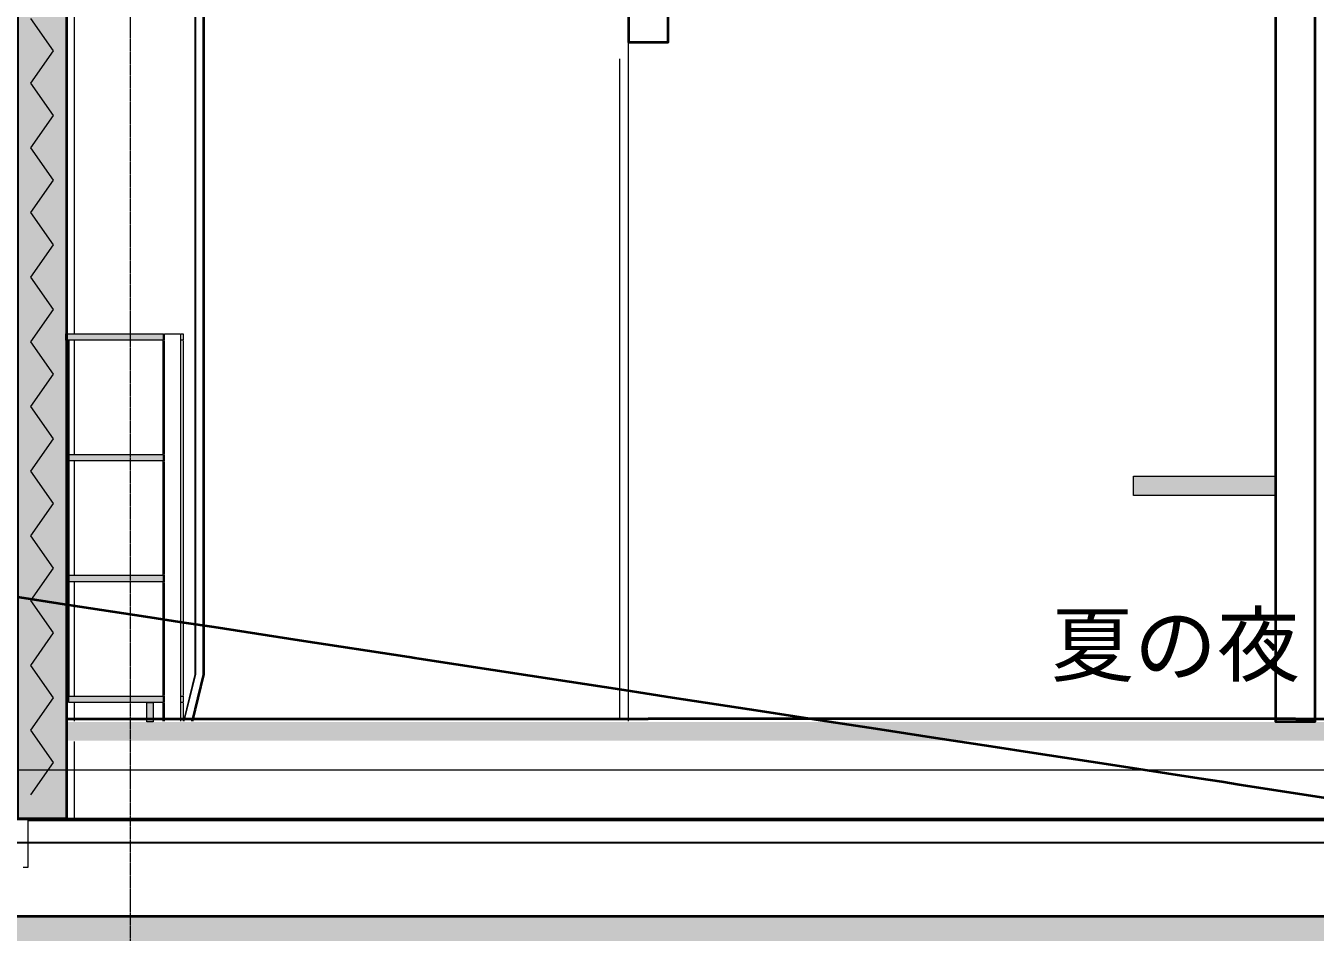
# Model space of a CAD drawing. Header units: millimetres. Extents: x 0 to 153524, y 0 to 59400.
# Drawn here: x 60676 to 64661, y 23650 to 26452 of the extents above; entities that cross this region are included whole.
import ezdxf

# ---------------------------------------------------------------- set-up
doc = ezdxf.new("R2010")
doc.units = ezdxf.units.MM
doc.linetypes.add('DASHDOT', pattern=[3.556, 2.54, -0.508, 0, -0.508])
for name, color, linetype, lineweight in [('01_切断（構造・壁）', 7, 'Continuous', 35), ('02_切断（家具）', 8, 'Continuous', 18), ('04_切断（機械室などの塊）', 7, 'Continuous', 35), ('05_断熱（仮）', 2, 'Continuous', 9), ('07_切断（建具）', 7, 'Continuous', 18), ('10_見えがかり', 7, 'Continuous', 13), ('11_見えがかり（家具）', 8, 'Continuous', 9), ('40_通り芯', 1, 'DASHDOT', 9)]:
    doc.layers.add(name, color=color, linetype=linetype, lineweight=lineweight)
doc.styles.add('JP', font='NotoSansCJKjp-Regular.otf')

msp = doc.modelspace()

# ---------------------------------------------------------------- hatches: boundary and pattern name
at = {"layer": '01_切断（構造・壁）'}
for color, points in [(7, [(60799.8, 28581), (60801.6, 28580.9), (60801.7, 28579), (60801.7, 28310.5), (60801.7, 28310.5), (60801.7, 24037.2), (60801.7, 24037.2), (60801.7, 24037.2), (60801.7, 24037.2), (60801.7, 24002), (60801.6, 24000.1), (60799.8, 24000), (60653.7, 24000), (60651.8, 24000.1), (60651.7, 24002), (60651.7, 24037.2), (60651.7, 24037.2), (60651.7, 28310.4), (60651.7, 28310.4), (60651.7, 28310.4), (60651.7, 28579), (60651.8, 28580.9), (60653.7, 28581)]), (7, [(74466.3, 24242), (74466.3, 24300), (58577.6, 24300), (58577.6, 24242)]), (8, [(55051.2, 23500), (46200.5, 23500), (46050.5, 23500), (46050.5, 23700), (46050.5, 24152), (46200.5, 24152), (46200.5, 23700), (55201.2, 23700), (55201.2, 23550), (58627.6, 23550), (58627.6, 23700), (74316.3, 23700), (74316.3, 24152), (74466.3, 24152), (74466.3, 23700), (74466.3, 23500), (74316.3, 23500), (58777.6, 23500), (58777.6, 23350), (55051.2, 23350)])]:
    msp.add_hatch(color=color, dxfattribs=at).paths.add_polyline_path(points)
at = {"layer": '02_切断（家具）'}
for points in [[(61100.3, 25482.4), (61100.3, 25480), (61071, 25480), (61043.9, 25480), (61023.6, 25480), (61003.4, 25480), (60983.1, 25480), (60962.8, 25480), (60942.5, 25480), (60922.1, 25480), (60901.8, 25480), (60881.5, 25480), (60861.2, 25480), (60840.9, 25480), (60820.6, 25480), (60820.1, 25480), (60819.4, 25480), (60818.6, 25480), (60817.5, 25480), (60815.9, 25480), (60813.6, 25480), (60809.7, 25480), (60801.9, 25480), (60800.3, 25480), (60800.3, 25497.5), (60800.3, 25500), (60801.9, 25500), (60809.7, 25500), (60813.6, 25500), (60815.9, 25500), (60817.5, 25500), (60818.6, 25500), (60819.4, 25500), (60820.1, 25500), (60820.6, 25500), (60840.9, 25500), (60861.2, 25500), (60881.5, 25500), (60901.8, 25500), (60922.1, 25500), (60942.5, 25500), (60962.8, 25500), (60983.1, 25500), (61003.4, 25500), (61023.6, 25500), (61043.9, 25500), (61071, 25500), (61100.3, 25500)], [(60806.2, 24380), (60805.6, 24380), (60805.6, 25308.3), (60805.6, 25480), (60808.7, 25480), (60809.3, 25480), (60809.3, 24551.7), (60809.3, 24380)], [(61100.3, 25109.1), (61100.3, 25106.7), (61071.9, 25106.7), (61045.6, 25106.7), (61025.9, 25106.7), (61006.3, 25106.7), (60986.6, 25106.7), (60966.9, 25106.7), (60947.2, 25106.7), (60927.5, 25106.7), (60907.8, 25106.7), (60888.1, 25106.7), (60868.4, 25106.7), (60848.7, 25106.7), (60829, 25106.7), (60828.5, 25106.7), (60827.9, 25106.7), (60827, 25106.7), (60826, 25106.7), (60824.4, 25106.7), (60822.2, 25106.7), (60818.4, 25106.7), (60810.8, 25106.7), (60809.3, 25106.7), (60809.3, 25124.1), (60809.3, 25126.7), (60810.8, 25126.7), (60818.4, 25126.7), (60822.2, 25126.7), (60824.4, 25126.7), (60826, 25126.7), (60827, 25126.7), (60827.9, 25126.7), (60828.5, 25126.7), (60829, 25126.7), (60848.7, 25126.7), (60868.4, 25126.7), (60888.1, 25126.7), (60907.8, 25126.7), (60927.5, 25126.7), (60947.2, 25126.7), (60966.9, 25126.7), (60986.6, 25126.7), (61006.3, 25126.7), (61025.9, 25126.7), (61045.6, 25126.7), (61071.9, 25126.7), (61100.3, 25126.7)], [(64540, 25060), (64540, 25030.2), (64540, 25000), (64321.8, 25000), (64099.8, 25000), (64099.8, 25029.8), (64099.8, 25060), (64321.8, 25060)], [(61100.3, 24735.8), (61100.3, 24733.3), (61071.9, 24733.3), (61045.6, 24733.3), (61025.9, 24733.3), (61006.3, 24733.3), (60986.6, 24733.3), (60966.9, 24733.3), (60947.2, 24733.3), (60927.5, 24733.3), (60907.8, 24733.3), (60888.1, 24733.3), (60868.4, 24733.3), (60848.7, 24733.3), (60829, 24733.3), (60828.5, 24733.3), (60827.9, 24733.3), (60827, 24733.3), (60826, 24733.3), (60824.4, 24733.3), (60822.2, 24733.3), (60818.4, 24733.3), (60810.8, 24733.3), (60809.3, 24733.3), (60809.3, 24750.8), (60809.3, 24753.3), (60810.8, 24753.3), (60818.4, 24753.3), (60822.2, 24753.3), (60824.4, 24753.3), (60826, 24753.3), (60827, 24753.3), (60827.9, 24753.3), (60828.5, 24753.3), (60829, 24753.3), (60848.7, 24753.3), (60868.4, 24753.3), (60888.1, 24753.3), (60907.8, 24753.3), (60927.5, 24753.3), (60947.2, 24753.3), (60966.9, 24753.3), (60986.6, 24753.3), (61006.3, 24753.3), (61025.9, 24753.3), (61045.6, 24753.3), (61071.9, 24753.3), (61100.3, 24753.3)], [(61100.3, 24362.4), (61100.3, 24360), (61071.9, 24360), (61045.6, 24360), (61025.9, 24360), (61006.3, 24360), (60986.6, 24360), (60966.9, 24360), (60947.2, 24360), (60927.5, 24360), (60907.8, 24360), (60888.1, 24360), (60868.4, 24360), (60848.7, 24360), (60829, 24360), (60828.5, 24360), (60827.9, 24360), (60827, 24360), (60826, 24360), (60824.4, 24360), (60822.2, 24360), (60818.4, 24360), (60810.8, 24360), (60809.3, 24360), (60809.3, 24377.5), (60809.3, 24380), (60810.8, 24380), (60818.4, 24380), (60822.2, 24380), (60824.4, 24380), (60826, 24380), (60827, 24380), (60827.9, 24380), (60828.5, 24380), (60829, 24380), (60848.7, 24380), (60868.4, 24380), (60888.1, 24380), (60907.8, 24380), (60927.5, 24380), (60947.2, 24380), (60966.9, 24380), (60986.6, 24380), (61006.3, 24380), (61025.9, 24380), (61045.6, 24380), (61071.9, 24380), (61100.3, 24380)], [(61070.3, 24307.3), (61070.3, 24300), (61068.3, 24300), (61066.5, 24300), (61065.2, 24300), (61063.8, 24300), (61062.5, 24300), (61061.1, 24300), (61059.8, 24300), (61058.4, 24300), (61057, 24300), (61055.7, 24300), (61054.3, 24300), (61053, 24300), (61051.6, 24300), (61051.6, 24300), (61051.6, 24300), (61051.5, 24300), (61051.4, 24300), (61051.3, 24300), (61051.2, 24300), (61050.9, 24300), (61050.4, 24300), (61050.3, 24300), (61050.3, 24352.7), (61050.3, 24360), (61050.4, 24360), (61050.9, 24360), (61051.2, 24360), (61051.3, 24360), (61051.4, 24360), (61051.5, 24360), (61051.6, 24360), (61051.6, 24360), (61051.6, 24360), (61053, 24360), (61054.3, 24360), (61055.7, 24360), (61057, 24360), (61058.4, 24360), (61059.8, 24360), (61061.1, 24360), (61062.5, 24360), (61063.8, 24360), (61065.2, 24360), (61066.5, 24360), (61068.3, 24360), (61070.3, 24360), (61070.3, 24307.3)]]:
    msp.add_hatch(color=8, dxfattribs=at).paths.add_polyline_path(points)
at = {"layer": '05_断熱（仮）', "true_color": 0xf3d98b}
msp.add_hatch(color=8, dxfattribs=at).paths.add_polyline_path([(60676.7, 28310.4), (60676.7, 28310.4), (60676.7, 28556), (60776.7, 28556), (60776.7, 28310.5), (60776.7, 28310.5), (60776.7, 24037.2), (60776.7, 24037.2), (60776.7, 24025), (60676.7, 24025), (60676.7, 24037.2)])

# ---------------------------------------------------------------- linework, layer by layer
at = {"layer": '01_切断（構造・壁）'}
for points in [[(60799.8, 28581), (60801.6, 28580.9), (60801.7, 28579), (60801.7, 28310.5), (60801.7, 28310.5), (60801.7, 24037.2), (60801.7, 24037.2), (60801.7, 24037.2), (60801.7, 24037.2), (60801.7, 24002), (60801.6, 24000.1), (60799.8, 24000), (60653.7, 24000), (60651.8, 24000.1), (60651.7, 24002), (60651.7, 24037.2), (60651.7, 24037.2), (60651.7, 28310.4), (60651.7, 28310.4), (60651.7, 28310.4), (60651.7, 28579), (60651.8, 28580.9), (60653.7, 28581), (60799.8, 28581)], [(67105.8, 26700), (64660, 26700), (64660, 25349.8), (64660, 24300), (64619.3, 24300), (64540, 24300), (64540, 26343.1), (64540, 26700), (62660, 26700), (62660, 26473.3), (62660, 26400), (62581.6, 26400), (62540, 26400), (62540, 26596.1), (62540, 26700), (62581.6, 26700), (62600.8, 26700), (62600.8, 26705.1), (62600.8, 26730)], [(60803.7, 24310), (62599.7, 24310), (62599.7, 24310), (62599.8, 24310), (62599.8, 24310)], [(64600, 24310), (63926.1, 24310), (62600, 24310)], [(64601, 24310), (64601.4, 24310), (64626.8, 24310), (64627.8, 24310), (64628, 24310), (64805.3, 24310), (64805.3, 24310), (67607.6, 24310), (67664.8, 24310)], [(55051.2, 23500), (46200.5, 23500), (46050.5, 23500), (46050.5, 23700), (46050.5, 24152), (46200.5, 24152), (46200.5, 23700), (55201.2, 23700), (55201.2, 23550), (58627.6, 23550), (58627.6, 23700), (74316.3, 23700), (74316.3, 24152), (74466.3, 24152), (74466.3, 23700), (74466.3, 23500), (74316.3, 23500), (58777.6, 23500), (58777.6, 23350), (55051.2, 23350), (55051.2, 23500)], [(43500, 24000), (78800, 24000)]]:
    msp.add_lwpolyline(points, dxfattribs=at)
at = {"layer": '02_切断（家具）'}
for points in [[(61100.3, 25482.4), (61100.3, 25480), (61071, 25480), (61043.9, 25480), (61023.6, 25480), (61003.4, 25480), (60983.1, 25480), (60962.8, 25480), (60942.5, 25480), (60922.1, 25480), (60901.8, 25480), (60881.5, 25480), (60861.2, 25480), (60840.9, 25480), (60820.6, 25480), (60820.1, 25480), (60819.4, 25480), (60818.6, 25480), (60817.5, 25480), (60815.9, 25480), (60813.6, 25480), (60809.7, 25480), (60801.9, 25480), (60800.3, 25480), (60800.3, 25497.5), (60800.3, 25500), (60801.9, 25500), (60809.7, 25500), (60813.6, 25500), (60815.9, 25500), (60817.5, 25500), (60818.6, 25500), (60819.4, 25500), (60820.1, 25500), (60820.6, 25500), (60840.9, 25500), (60861.2, 25500), (60881.5, 25500), (60901.8, 25500), (60922.1, 25500), (60942.5, 25500), (60962.8, 25500), (60983.1, 25500), (61003.4, 25500), (61023.6, 25500), (61043.9, 25500), (61071, 25500), (61100.3, 25500), (61100.3, 25482.4)], [(60806.2, 24380), (60805.6, 24380), (60805.6, 25308.3), (60805.6, 25480), (60808.7, 25480), (60809.3, 25480), (60809.3, 24551.7), (60809.3, 24380), (60806.2, 24380)], [(61100.3, 25109.1), (61100.3, 25106.7), (61071.9, 25106.7), (61045.6, 25106.7), (61025.9, 25106.7), (61006.3, 25106.7), (60986.6, 25106.7), (60966.9, 25106.7), (60947.2, 25106.7), (60927.5, 25106.7), (60907.8, 25106.7), (60888.1, 25106.7), (60868.4, 25106.7), (60848.7, 25106.7), (60829, 25106.7), (60828.5, 25106.7), (60827.9, 25106.7), (60827, 25106.7), (60826, 25106.7), (60824.4, 25106.7), (60822.2, 25106.7), (60818.4, 25106.7), (60810.8, 25106.7), (60809.3, 25106.7), (60809.3, 25124.1), (60809.3, 25126.7), (60810.8, 25126.7), (60818.4, 25126.7), (60822.2, 25126.7), (60824.4, 25126.7), (60826, 25126.7), (60827, 25126.7), (60827.9, 25126.7), (60828.5, 25126.7), (60829, 25126.7), (60848.7, 25126.7), (60868.4, 25126.7), (60888.1, 25126.7), (60907.8, 25126.7), (60927.5, 25126.7), (60947.2, 25126.7), (60966.9, 25126.7), (60986.6, 25126.7), (61006.3, 25126.7), (61025.9, 25126.7), (61045.6, 25126.7), (61071.9, 25126.7), (61100.3, 25126.7), (61100.3, 25109.1)], [(64540, 25060), (64540, 25030.2), (64540, 25000), (64321.8, 25000), (64099.8, 25000), (64099.8, 25029.8), (64099.8, 25060), (64321.8, 25060), (64540, 25060)], [(61100.3, 24735.8), (61100.3, 24733.3), (61071.9, 24733.3), (61045.6, 24733.3), (61025.9, 24733.3), (61006.3, 24733.3), (60986.6, 24733.3), (60966.9, 24733.3), (60947.2, 24733.3), (60927.5, 24733.3), (60907.8, 24733.3), (60888.1, 24733.3), (60868.4, 24733.3), (60848.7, 24733.3), (60829, 24733.3), (60828.5, 24733.3), (60827.9, 24733.3), (60827, 24733.3), (60826, 24733.3), (60824.4, 24733.3), (60822.2, 24733.3), (60818.4, 24733.3), (60810.8, 24733.3), (60809.3, 24733.3), (60809.3, 24750.8), (60809.3, 24753.3), (60810.8, 24753.3), (60818.4, 24753.3), (60822.2, 24753.3), (60824.4, 24753.3), (60826, 24753.3), (60827, 24753.3), (60827.9, 24753.3), (60828.5, 24753.3), (60829, 24753.3), (60848.7, 24753.3), (60868.4, 24753.3), (60888.1, 24753.3), (60907.8, 24753.3), (60927.5, 24753.3), (60947.2, 24753.3), (60966.9, 24753.3), (60986.6, 24753.3), (61006.3, 24753.3), (61025.9, 24753.3), (61045.6, 24753.3), (61071.9, 24753.3), (61100.3, 24753.3), (61100.3, 24735.8)], [(61100.3, 24362.4), (61100.3, 24360), (61071.9, 24360), (61045.6, 24360), (61025.9, 24360), (61006.3, 24360), (60986.6, 24360), (60966.9, 24360), (60947.2, 24360), (60927.5, 24360), (60907.8, 24360), (60888.1, 24360), (60868.4, 24360), (60848.7, 24360), (60829, 24360), (60828.5, 24360), (60827.9, 24360), (60827, 24360), (60826, 24360), (60824.4, 24360), (60822.2, 24360), (60818.4, 24360), (60810.8, 24360), (60809.3, 24360), (60809.3, 24377.5), (60809.3, 24380), (60810.8, 24380), (60818.4, 24380), (60822.2, 24380), (60824.4, 24380), (60826, 24380), (60827, 24380), (60827.9, 24380), (60828.5, 24380), (60829, 24380), (60848.7, 24380), (60868.4, 24380), (60888.1, 24380), (60907.8, 24380), (60927.5, 24380), (60947.2, 24380), (60966.9, 24380), (60986.6, 24380), (61006.3, 24380), (61025.9, 24380), (61045.6, 24380), (61071.9, 24380), (61100.3, 24380), (61100.3, 24362.4)], [(61070.3, 24307.3), (61070.3, 24300), (61068.3, 24300), (61066.5, 24300), (61065.2, 24300), (61063.8, 24300), (61062.5, 24300), (61061.1, 24300), (61059.8, 24300), (61058.4, 24300), (61057, 24300), (61055.7, 24300), (61054.3, 24300), (61053, 24300), (61051.6, 24300), (61051.6, 24300), (61051.6, 24300), (61051.5, 24300), (61051.4, 24300), (61051.3, 24300), (61051.2, 24300), (61050.9, 24300), (61050.4, 24300), (61050.3, 24300), (61050.3, 24352.7), (61050.3, 24360), (61050.4, 24360), (61050.9, 24360), (61051.2, 24360), (61051.3, 24360), (61051.4, 24360), (61051.5, 24360), (61051.6, 24360), (61051.6, 24360), (61051.6, 24360), (61053, 24360), (61054.3, 24360), (61055.7, 24360), (61057, 24360), (61058.4, 24360), (61059.8, 24360), (61061.1, 24360), (61062.5, 24360), (61063.8, 24360), (61065.2, 24360), (61066.5, 24360), (61068.3, 24360), (61070.3, 24360), (61070.3, 24307.3), (61070.3, 24307.3)]]:
    msp.add_lwpolyline(points, dxfattribs=at)
at = {"layer": '04_切断（機械室などの塊）'}
for points in [[(61165.7, 24606.8), (61047.2, 24625), (60809.5, 24661.5), (60624.4, 24689.9), (60453.2, 24716.2), (60233.3, 24750), (60096.9, 24757.8), (59990.7, 24755.8), (59740.6, 24751.8), (59419.3, 24807.9), (59384.3, 24815.7), (59357.1, 24822.4), (59028, 24873.7)], [(61878.3, 24497.4), (61861.2, 24500), (61522, 24552.1), (61258, 24592.6), (61165.7, 24606.8)], [(61891.7, 24495.3), (61878.3, 24497.4)], [(62590.9, 24387.9), (62525.3, 24398), (62234.6, 24442.6), (61891.7, 24495.3)], [(62947.2, 24333.2), (62675.1, 24375), (62590.9, 24387.9)], [(63159, 24300.7), (62947.2, 24333.2)], [(63303.5, 24278.5), (63159, 24300.7)], [(63792.6, 24203.4), (63659.7, 24223.8), (63489, 24250), (63303.5, 24278.5)], [(64728.6, 24059.6), (64426.3, 24106.1), (64372.3, 24114.4), (64303, 24125), (64016, 24169.1), (63792.6, 24203.4)]]:
    msp.add_lwpolyline(points, dxfattribs=at)
at = {"layer": '05_断熱（仮）'}
msp.add_lwpolyline([(60691.7, 24075), (60761.7, 24175), (60691.7, 24275), (60761.7, 24375), (60691.7, 24475), (60761.7, 24575), (60691.7, 24675), (60761.7, 24775), (60691.7, 24875), (60761.7, 24975), (60691.7, 25075), (60761.7, 25175), (60691.7, 25275), (60761.7, 25375), (60691.7, 25475), (60761.7, 25575), (60691.7, 25675), (60761.7, 25775), (60691.7, 25875), (60761.7, 25975), (60691.7, 26075), (60761.7, 26175), (60691.7, 26275), (60761.7, 26375), (60691.7, 26475)], dxfattribs=at)
at = {"layer": '07_切断（建具）'}
msp.add_lwpolyline([(62512, 24310), (62512, 26350)], dxfattribs=at)
at = {"layer": '10_見えがかり'}
for points in [[(60825.9, 28581), (60825.9, 25502)], [(61164.8, 24302), (61200, 24446.4), (61200, 24628.6), (61200, 24810.7), (61200, 24992.9), (61200, 25175), (61200, 25357.2), (61200, 25539.3), (61200.1, 25721.4), (61200.1, 25903.6), (61200.1, 26085.7), (61200.1, 26267.9), (61200.1, 26450), (61200.1, 26814.3), (61200.1, 26996.4), (61200.1, 27178.6), (61200.1, 27360.7), (61203.5, 27542.8), (61223.6, 27620.9)], [(61223.9, 27620.9), (61203.7, 27542.8), (61200.3, 27360.7), (61200.3, 27178.6), (61200.3, 26996.4), (61200.3, 26814.3), (61200.3, 26632.2), (61200.3, 26450), (61200.3, 26085.7), (61200.3, 25903.6), (61200.3, 25721.4), (61200.3, 25539.3), (61200.3, 25357.2), (61200.3, 25175), (61200.3, 24992.9), (61200.3, 24810.7), (61200.3, 24628.6), (61200.3, 24446.4), (61165, 24302)], [(61189.2, 24302), (61224.4, 24446.4), (61224.4, 24628.6), (61224.4, 24810.7), (61224.4, 24992.9), (61224.4, 25175), (61224.4, 25357.2), (61224.4, 25539.3), (61224.4, 25721.4), (61224.4, 25903.6), (61224.4, 26085.7), (61224.4, 26267.9), (61224.4, 26450), (61224.4, 26632.2), (61224.4, 26814.3), (61224.4, 26996.4), (61224.4, 27178.6), (61224.4, 27360.7), (61227.8, 27542.8), (61247.9, 27620.8)], [(61250.9, 27621.3), (61230.7, 27542.8), (61227.2, 27360.7), (61227.2, 27178.6), (61227.2, 26996.4), (61227.2, 26814.3), (61227.2, 26632.2), (61227.2, 26450), (61227.2, 26267.9), (61227.2, 26085.7), (61227.2, 25903.6), (61227.2, 25721.4), (61227.2, 25539.3), (61227.2, 25357.2), (61227.2, 25175), (61227.2, 24992.9), (61227.2, 24810.7), (61227.2, 24628.6), (61227.2, 24446.4), (61192, 24302)], [(60825.9, 25478), (60825.9, 25128.7)], [(60825.9, 25104.7), (60825.9, 24755.3)], [(60825.9, 24731.3), (60825.9, 24382)], [(60825.9, 24358), (60825.9, 24302)], [(60825.9, 24240), (60825.9, 24000), (60803.6, 24000)], [(58577.6, 24152), (74316.3, 24152)], [(60682.3, 23998), (60682.3, 23850), (60667.7, 23850)], [(60684.3, 23995), (68494.2, 23995)]]:
    msp.add_lwpolyline(points, dxfattribs=at)
at = {"layer": '11_見えがかり（家具）'}
for points in [[(62539.2, 24302), (62539.2, 26398.1)], [(61100.1, 25478), (61100.1, 25128.7)], [(61103.8, 25500), (61103.8, 25480), (61102.4, 25480)], [(61102.4, 25500), (61103.8, 25500)], [(61103.8, 25478), (61103.8, 25128.7)], [(61105.8, 25500), (61154, 25500)], [(61154, 25500), (61154, 24302)], [(61162.2, 25500), (61162.2, 25480), (61156, 25480)], [(61156, 25500), (61162.2, 25500)], [(61162.4, 25478), (61162.4, 24382)], [(61103.8, 25126.7), (61103.8, 25106.7), (61102.4, 25106.7)], [(61102.4, 25126.7), (61103.8, 25126.7)], [(61100.1, 25104.7), (61100.1, 24755.3)], [(61103.8, 25104.7), (61103.8, 24755.3)], [(61103.8, 24753.3), (61103.8, 24733.3), (61102.4, 24733.3)], [(61102.4, 24753.3), (61103.8, 24753.3)], [(61100.1, 24731.3), (61100.1, 24382)], [(61103.8, 24731.3), (61103.8, 24382)], [(61100.1, 24358), (61100.1, 24302)], [(61103.8, 24380), (61103.8, 24360), (61102.4, 24360)], [(61102.4, 24380), (61103.8, 24380)], [(61103.8, 24358), (61103.8, 24302)], [(61162.2, 24380), (61162.2, 24360), (61156, 24360)], [(61156, 24380), (61162.2, 24380)], [(61162.4, 24358), (61162.4, 24302)]]:
    msp.add_lwpolyline(points, dxfattribs=at)
at = {"layer": '40_通り芯'}
msp.add_lwpolyline([(61000, 22750), (61000, 34100)], dxfattribs=at)
at = {"layer": '45_換気'}
msp.add_lwpolyline([(76300, 24550), (74900, 24225), (74300, 23926), (59500, 23926), (59350, 24450)], dxfattribs=at)

# ---------------------------------------------------------------- texts
at = {"layer": '45_換気', "insert": (73900, 24420), "char_height": 187.866, "attachment_point": 9, "style": 'JP'}
msp.add_mtext('夏の夜：段の蹴込みのガラリから床下へ（底板を冷やす）→ すき間の下で西館の床下へ', dxfattribs=at)

doc.saveas('drawing.dxf')
